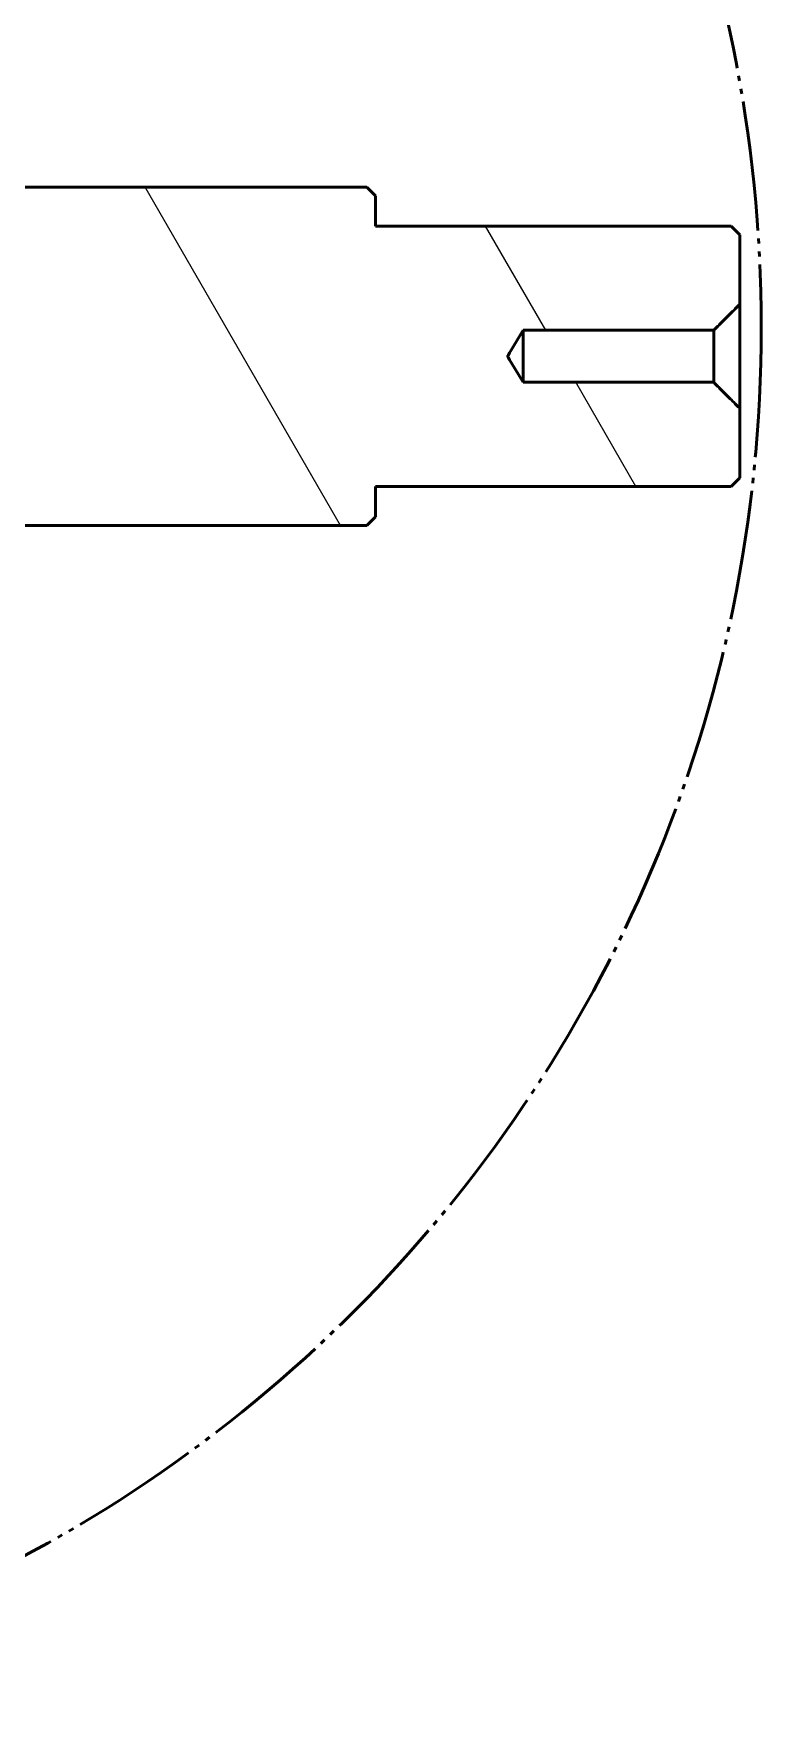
# Model space of a CAD drawing. Header units: millimetres. Extents: x 9918 to 13133, y 6712 to 8883.
# Drawn here: x 12776.5 to 12860.4, y 7717.4 to 7911.8 of the extents above; entities that cross this region are included whole.
import ezdxf

# ---------------------------------------------------------------- set-up
doc = ezdxf.new("R2010")
doc.units = ezdxf.units.MM
doc.linetypes.add('JIS_09_15', pattern=[18.9, 15, -0.9, 0.6, -0.9, 0.6, -0.9])
for name, color, linetype, lineweight in [('ハッチング', 20, 'Continuous', 25), ('外形線', 7, 'Continuous', 50), ('詳細領域', 3, 'JIS_09_15', 50)]:
    doc.layers.add(name, color=color, linetype=linetype, lineweight=lineweight)

msp = doc.modelspace()

# ---------------------------------------------------------------- hatches: boundary and pattern name
at = {"layer": 'ハッチング'}
h = msp.add_hatch(dxfattribs=at)
h.set_pattern_fill('ANSI31', color=256, scale=254, angle=75, style=0)
h.set_pattern_definition([(120, (9129.058, 6550.385), (-27.4963, -15.875), [])])
h.paths.add_polyline_path([(12832.94, 7871.6), (12831.57, 7873.88), (12831.38, 7874.21), (12831.3, 7874.34), (12831.26, 7874.41), (12831.23, 7874.46), (12831.22, 7874.49), (12831.2, 7874.52), (12831.2, 7874.54), (12831.19, 7874.56), (12831.19, 7874.57), (12831.18, 7874.59), (12831.18, 7874.6), (12831.18, 7874.61), (12831.19, 7874.63), (12831.19, 7874.64), (12831.2, 7874.66), (12831.2, 7874.68), (12831.22, 7874.7), (12831.23, 7874.74), (12831.26, 7874.78), (12831.3, 7874.86), (12831.38, 7874.99), (12831.57, 7875.32), (12832.94, 7877.6), (12854.94, 7877.6), (12855.03, 7877.69), (12855.12, 7877.78), (12855.21, 7877.87), (12855.31, 7877.97), (12855.41, 7878.07), (12855.51, 7878.17), (12855.61, 7878.27), (12855.72, 7878.38), (12855.83, 7878.49), (12855.94, 7878.6), (12856.06, 7878.72), (12856.18, 7878.84), (12856.3, 7878.96), (12856.43, 7879.09), (12856.56, 7879.22), (12856.69, 7879.36), (12856.83, 7879.49), (12856.98, 7879.64), (12857.12, 7879.78), (12857.28, 7879.94), (12857.43, 7880.09), (12857.59, 7880.26), (12857.76, 7880.42), (12857.94, 7880.6), (12857.94, 7888.6), (12856.94, 7889.6), (12815.94, 7889.6), (12815.94, 7893.1), (12814.94, 7894.1), (12695.44, 7894.1), (12694.44, 7893.1), (12694.44, 7856.1), (12695.44, 7855.1), (12814.94, 7855.1), (12815.94, 7856.1), (12815.94, 7859.6), (12856.94, 7859.6), (12857.94, 7860.6), (12857.94, 7868.6), (12857.76, 7868.77), (12857.59, 7868.94), (12857.43, 7869.1), (12857.28, 7869.26), (12857.12, 7869.41), (12856.98, 7869.56), (12856.83, 7869.7), (12856.69, 7869.84), (12856.56, 7869.98), (12856.43, 7870.11), (12856.3, 7870.23), (12856.18, 7870.36), (12856.06, 7870.48), (12855.94, 7870.59), (12855.83, 7870.71), (12855.72, 7870.82), (12855.61, 7870.92), (12855.51, 7871.03), (12855.41, 7871.13), (12855.31, 7871.23), (12855.21, 7871.32), (12855.12, 7871.42), (12855.03, 7871.51), (12854.94, 7871.6)])

# ---------------------------------------------------------------- linework, layer by layer
at = {"layer": '外形線'}
for p, q in [((12814.94, 7894.1), (12695.44, 7894.1)), ((12815.94, 7893.1), (12814.94, 7894.1)), ((12815.94, 7889.6), (12815.94, 7893.1)), ((12856.94, 7889.6), (12815.94, 7889.6)), ((12857.94, 7888.6), (12856.94, 7889.6)), ((12857.94, 7880.6), (12857.94, 7888.6)), ((12857.94, 7880.6), (12857.94, 7868.6)), ((12832.94, 7871.6), (12832.94, 7877.6)), ((12832.94, 7877.6), (12854.94, 7877.6)), ((12854.94, 7871.6), (12854.94, 7877.6)), ((12854.94, 7871.6), (12832.94, 7871.6)), ((12857.94, 7860.6), (12857.94, 7868.6)), ((12856.94, 7859.6), (12857.94, 7860.6)), ((12815.94, 7859.6), (12856.94, 7859.6)), ((12815.94, 7856.1), (12815.94, 7859.6)), ((12695.44, 7855.1), (12814.94, 7855.1)), ((12814.94, 7855.1), (12815.94, 7856.1))]:
    msp.add_line(p, q, dxfattribs=at).dxf.unprotected_set("ltscale", 0)
for points in [[(12854.94, 7877.6), (12855.03, 7877.69), (12855.12, 7877.78), (12855.21, 7877.87), (12855.31, 7877.97), (12855.41, 7878.07), (12855.51, 7878.17), (12855.61, 7878.27), (12855.72, 7878.38), (12855.83, 7878.49), (12855.94, 7878.6), (12856.06, 7878.72), (12856.18, 7878.84), (12856.3, 7878.96), (12856.43, 7879.09), (12856.56, 7879.22), (12856.69, 7879.36), (12856.83, 7879.49), (12856.98, 7879.64), (12857.12, 7879.78), (12857.28, 7879.94), (12857.43, 7880.09), (12857.59, 7880.26), (12857.76, 7880.42), (12857.94, 7880.6)], [(12832.94, 7871.6), (12831.57, 7873.88), (12831.38, 7874.21), (12831.3, 7874.34), (12831.26, 7874.41), (12831.23, 7874.46), (12831.22, 7874.49), (12831.2, 7874.52), (12831.2, 7874.54), (12831.19, 7874.56), (12831.19, 7874.57), (12831.18, 7874.59), (12831.18, 7874.6), (12831.18, 7874.61), (12831.19, 7874.63), (12831.19, 7874.64), (12831.2, 7874.66), (12831.2, 7874.68), (12831.22, 7874.7), (12831.23, 7874.74), (12831.26, 7874.78), (12831.3, 7874.86), (12831.38, 7874.99), (12831.57, 7875.32), (12832.94, 7877.6)], [(12857.94, 7868.6), (12857.76, 7868.77), (12857.59, 7868.94), (12857.43, 7869.1), (12857.28, 7869.26), (12857.12, 7869.41), (12856.98, 7869.56), (12856.83, 7869.7), (12856.69, 7869.84), (12856.56, 7869.98), (12856.43, 7870.11), (12856.3, 7870.23), (12856.18, 7870.36), (12856.06, 7870.48), (12855.94, 7870.59), (12855.83, 7870.71), (12855.72, 7870.82), (12855.61, 7870.92), (12855.51, 7871.03), (12855.41, 7871.13), (12855.31, 7871.23), (12855.21, 7871.32), (12855.12, 7871.42), (12855.03, 7871.51), (12854.94, 7871.6)]]:
    msp.add_lwpolyline(points, dxfattribs=at).dxf.unprotected_set("ltscale", 0)
at = {"layer": '詳細領域'}
msp.add_circle((12699.87, 7877.94), 160.56, dxfattribs=at)

doc.saveas('drawing.dxf')
